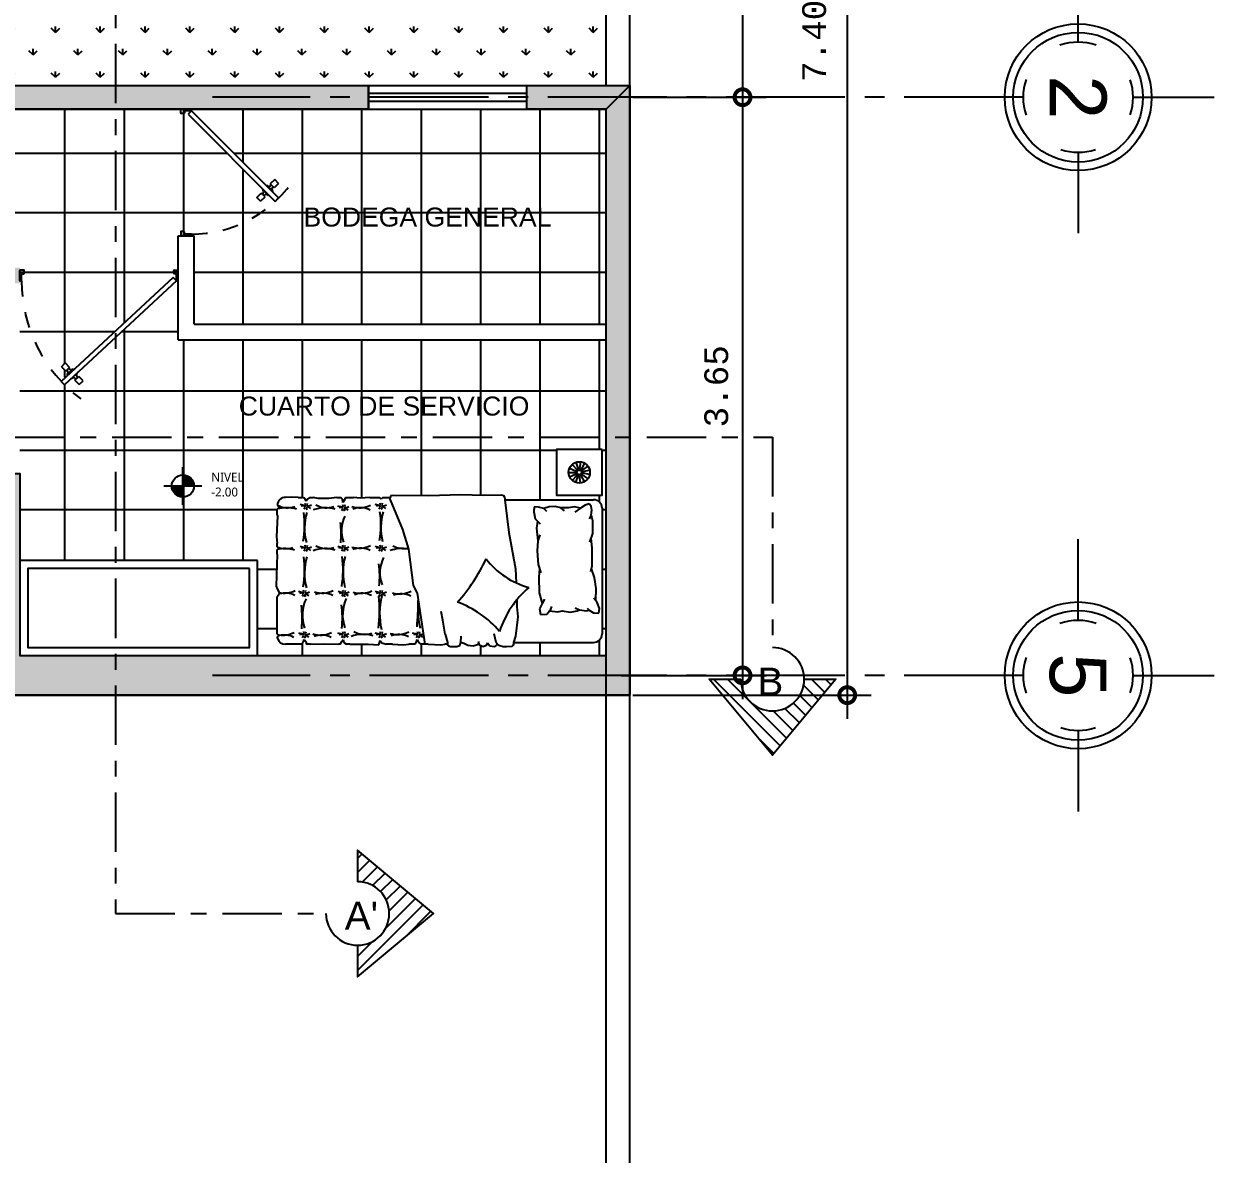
# Model space of a CAD drawing. Header units: inches. Extents: x -9 to 337, y -247 to 209.
# Drawn here: x 5.74 to 13.25, y 49.56 to 56.69 of the extents above; entities that cross this region are included whole.
import ezdxf
from ezdxf.enums import TextEntityAlignment as Align

# ---------------------------------------------------------------- set-up
doc = ezdxf.new("R2010")
doc.units = ezdxf.units.IN
doc.header["$MEASUREMENT"] = 0
doc.header["$PDMODE"] = 34
doc.linetypes.add('CENTER2', pattern=[1.125, 0.75, -0.125, 0.125, -0.125])
doc.linetypes.add('RAYITAS', pattern=[0.375, 0.25, -0.125])
for name, color, linetype in [('artefactos', 9, 'Continuous'), ('aux2', 194, 'Continuous'), ('hatch', 167, 'Continuous')]:
    doc.layers.add(name, color=color, linetype=linetype)
doc.styles.add('MONOTXT4', font='monotxt4.shx')
doc.styles.get("Standard").update_dxf_attribs({"font": 'arial.ttf'})
doc.dimstyles.new('E100', dxfattribs={"dimtxt": 0.15, "dimasz": 0.2, "dimexe": 0.15, "dimexo": 0.02, "dimgap": 0.09, "dimtad": 1, "dimzin": 0, "dimdsep": 46, "dimtxsty": 'MONOTXT4', "dimblk": 'DOTSMALL', "dimcen": 0.01, "dimdle": 0.15, "dimclrd": 1, "dimclre": 1, "dimclrt": 2, "dimadec": 0, "dimazin": 0, "dimtfac": 1, "dimtofl": 0, "dimtmove": 1, "dimatfit": 1, "dimldrblk": 'OPEN90', "dimfxl": 1, "dimtolj": 1, "dimtzin": 0, "dimarcsym": 0})

# ---------------------------------------------------------------- blocks, each defined once
blk = doc.blocks.new('velador')
at = {"layer": 'artefactos', "color": 1}
blk.add_lwpolyline([(-0.4, 0.4), (-0.4, 0), (0, 0), (0, 0.4), (-0.4, 0.4)], dxfattribs=at)
for radius in [0.0937, 0.0304]:
    blk.add_circle((-0.2, 0.2), radius, dxfattribs=at)
at = {"layer": 'aux2', "color": 1}
for p, q in [((-0.293, 0.21), (-0.23, 0.203)), ((-0.281, 0.247), (-0.226, 0.215)), ((-0.255, 0.276), (-0.218, 0.225)), ((-0.219, 0.292), (-0.206, 0.23)), ((-0.181, 0.292), (-0.194, 0.23)), ((-0.145, 0.276), (-0.182, 0.225)), ((-0.119, 0.247), (-0.174, 0.215)), ((-0.107, 0.21), (-0.17, 0.203)), ((-0.289, 0.171), (-0.229, 0.191)), ((-0.27, 0.137), (-0.223, 0.18)), ((-0.238, 0.114), (-0.212, 0.172)), ((-0.2, 0.106), (-0.2, 0.17)), ((-0.162, 0.114), (-0.188, 0.172)), ((-0.13, 0.137), (-0.177, 0.18)), ((-0.111, 0.171), (-0.171, 0.191))]:
    blk.add_line(p, q, dxfattribs=at)
blk.add_circle((-0.2, 0.2), 0.0202, dxfattribs=at)
blk = doc.blocks.new('cama1p')
at = {"layer": 'artefactos', "color": 1}
for p, q in [((708.1637, 610.2295), (709.0437, 610.2295)), ((708.1037, 609.5475), (708.1037, 610.1695)), ((708.1474, 610.1518), (708.1329, 610.1378)), ((708.1329, 610.1378), (708.1412, 610.1099)), ((708.1776, 610.158), (708.1474, 610.1518)), ((708.2107, 610.1535), (708.1776, 610.158)), ((708.2107, 610.1535), (708.2495, 610.1624)), ((708.2107, 610.1535), (708.2379, 610.1376)), ((708.2495, 610.1624), (708.3392, 610.1613)), ((708.3392, 610.1613), (708.4017, 610.141)), ((708.3702, 610.1512), (708.4423, 610.1566)), ((708.4423, 610.1566), (708.5691, 610.1577)), ((708.5691, 610.1577), (708.6091, 610.1471)), ((708.5891, 610.1524), (708.649, 610.1735)), ((708.649, 610.1735), (708.7249, 610.1847)), ((708.7249, 610.1847), (708.8084, 610.1827)), ((708.8248, 610.1951), (708.7935, 610.1714)), ((708.8654, 610.2107), (708.8248, 610.1951)), ((708.864, 610.1254), (708.8785, 610.1394)), ((708.8985, 610.2061), (708.8654, 610.2107)), ((708.8785, 610.1394), (708.8964, 610.1689)), ((708.8819, 610.1199), (708.8785, 610.1394)), ((708.8964, 610.1689), (708.8985, 610.2061)), ((709.1037, 609.6085), (709.1037, 610.1695)), ((708.1412, 610.1099), (708.1628, 610.0785)), ((708.1628, 610.0785), (708.1522, 610.0363)), ((708.1628, 610.0785), (708.1914, 610.0387)), ((708.8605, 610.04), (708.8761, 610.0715)), ((708.8761, 610.0715), (708.8819, 610.1199)), ((708.8837, 610.0545), (708.8761, 610.0715)), ((708.8931, 610.007), (708.8837, 610.0545)), ((708.1522, 610.0363), (708.1614, 609.9932)), ((708.1614, 609.9932), (708.1602, 609.9406)), ((708.1805, 609.9659), (708.1602, 609.9406)), ((708.8828, 609.9491), (708.8931, 610.007)), ((708.1602, 609.9406), (708.1517, 609.9008)), ((708.1517, 609.9008), (708.1543, 609.8573)), ((708.8897, 609.9194), (708.8828, 609.9491)), ((708.8829, 609.8601), (708.8897, 609.9194)), ((708.8834, 609.9466), (708.8834, 609.9523)), ((708.1543, 609.8573), (708.1653, 609.8208)), ((708.1653, 609.8208), (708.1545, 609.783)), ((708.1859, 609.8417), (708.1653, 609.8208)), ((708.5569, 609.7812), (708.617, 609.8001)), ((708.7555, 609.7889), (708.8308, 609.8087)), ((708.8013, 609.8266), (708.8308, 609.8087)), ((708.8308, 609.8087), (708.869, 609.7914)), ((708.8708, 609.8702), (708.8528, 609.8778)), ((708.869, 609.7914), (708.908, 609.7981)), ((708.9053, 609.8417), (708.8708, 609.8702)), ((708.8834, 609.8598), (708.8834, 609.8643)), ((708.908, 609.7981), (708.9053, 609.8417)), ((708.1545, 609.783), (708.1541, 609.7524)), ((708.1541, 609.7524), (708.1893, 609.7501)), ((708.1893, 609.7501), (708.2368, 609.7596)), ((708.2368, 609.7596), (708.2718, 609.7945)), ((708.2542, 609.777), (708.3018, 609.7701)), ((708.3018, 609.7701), (708.3909, 609.7777)), ((708.3507, 609.7927), (708.3909, 609.7777)), ((708.3909, 609.7777), (708.4612, 609.7732)), ((708.4612, 609.7732), (708.5569, 609.7812)), ((708.5882, 609.7911), (708.6463, 609.7866)), ((708.6463, 609.7866), (708.7555, 609.7889)), ((708.8052, 609.631), (708.8555, 609.6323)), ((708.8555, 609.6323), (708.924, 609.6379)), ((708.924, 609.6379), (709.0609, 609.6232)), ((708.0868, 609.5475), (708.075, 609.5397)), ((708.0868, 609.5475), (708.1038, 609.5475)), ((708.1037, 609.5475), (708.3344, 609.5757)), ((708.3344, 609.5757), (708.5885, 609.6228)), ((708.5885, 609.6228), (708.6868, 609.6276)), ((709.0609, 609.6232), (709.1037, 609.6085)), ((709.1037, 609.6085), (709.117, 609.6085)), ((709.117, 609.6085), (709.1239, 609.6062)), ((709.1239, 609.6062), (709.1317, 609.5984)), ((709.1317, 609.5984), (709.1339, 609.5594)), ((709.1339, 609.5594), (709.1354, 609.5348)), ((708.075, 609.5397), (708.0718, 609.525)), ((708.0718, 609.525), (708.0734, 609.3975)), ((709.1051, 609.4873), (709.0438, 609.4713)), ((709.1258, 609.5052), (709.1051, 609.4873)), ((709.1128, 609.494), (709.1256, 609.4873)), ((709.1256, 609.4873), (709.1358, 609.4727)), ((709.1354, 609.5348), (709.1258, 609.5052)), ((709.1358, 609.4727), (709.1314, 609.4421)), ((708.0734, 609.3975), (708.0685, 609.2389)), ((709.1314, 609.4421), (709.1095, 609.4246)), ((709.1095, 609.4246), (709.1271, 609.4144)), ((709.1358, 609.3939), (709.1241, 609.3691)), ((709.1271, 609.4144), (709.1358, 609.3939)), ((709.1241, 609.3691), (709.0978, 609.3633)), ((709.109, 609.3658), (709.1218, 609.3547)), ((709.1218, 609.3547), (709.13, 609.3249)), ((709.13, 609.3249), (709.1267, 609.2869)), ((708.0685, 609.2389), (708.0767, 609.0133)), ((709.1036, 609.239), (709.0606, 609.2407)), ((709.1118, 609.2588), (709.1036, 609.239)), ((709.1251, 609.2308), (709.1036, 609.239)), ((709.1267, 609.2869), (709.1118, 609.2588)), ((709.1331, 609.2108), (709.1251, 609.2308)), ((709.0462, 609.1295), (709.1037, 609.1445)), ((709.1037, 609.1445), (709.117, 609.1445)), ((709.117, 609.1445), (709.1245, 609.1459)), ((709.117, 609.1445), (709.117, 609.1259)), ((709.117, 609.1445), (709.117, 609.1259)), ((709.1245, 609.1459), (709.1292, 609.1522)), ((709.1292, 609.1522), (709.1336, 609.1653)), ((709.1336, 609.1653), (709.1331, 609.2108)), ((708.9487, 609.113), (708.8875, 609.0998)), ((709.0462, 609.1295), (708.9487, 609.113)), ((709.1218, 609.0979), (709.117, 609.1259)), ((709.117, 609.0102), (709.1218, 609.0979)), ((708.0767, 609.0133), (708.0734, 608.7615)), ((708.7596, 608.9323), (709.117, 608.9871)), ((709.117, 609.0102), (709.117, 608.9593)), ((708.4501, 608.8724), (708.7039, 608.9041)), ((708.7039, 608.9041), (708.7596, 608.9323)), ((709.0832, 608.9331), (709.1078, 608.9436)), ((709.099, 608.9278), (709.0832, 608.9331)), ((709.117, 608.919), (709.099, 608.9278)), ((709.1078, 608.9436), (709.117, 608.9593)), ((709.117, 608.919), (709.117, 608.8734)), ((708.1037, 608.7433), (708.3127, 608.8301)), ((708.3127, 608.8301), (708.4501, 608.8724)), ((709.12, 608.8331), (709.117, 608.8734)), ((709.117, 608.7594), (709.12, 608.8331)), ((708.0734, 608.7615), (708.0767, 608.7452)), ((708.0767, 608.7452), (708.0868, 608.7452)), ((708.0868, 608.6926), (708.0868, 608.7452)), ((708.1037, 608.7433), (708.0868, 608.7433)), ((709.1076, 608.6847), (709.117, 608.7153)), ((709.117, 608.7594), (709.117, 608.7153)), ((708.0868, 608.6926), (708.0995, 608.6796)), ((708.0995, 608.6796), (708.0868, 608.668)), ((708.0868, 608.6014), (708.0868, 608.668)), ((709.0918, 608.6724), (709.1076, 608.6847)), ((709.1076, 608.6689), (709.0918, 608.6724)), ((709.1199, 608.6636), (709.1076, 608.6689)), ((709.1164, 608.5882), (709.1199, 608.6636)), ((708.0868, 608.6014), (708.0925, 608.5341)), ((709.117, 608.4593), (709.1164, 608.5882)), ((708.0925, 608.5341), (708.0868, 608.4857)), ((708.0868, 608.4296), (708.0868, 608.4857)), ((708.0868, 608.4296), (708.103, 608.4236)), ((708.0995, 608.4078), (708.0868, 608.3963)), ((708.0868, 608.37), (708.0868, 608.3963)), ((708.1223, 608.4113), (708.0995, 608.4078)), ((708.103, 608.4236), (708.1223, 608.4113)), ((709.083, 608.4129), (709.1041, 608.4181)), ((709.0988, 608.4041), (709.083, 608.4129)), ((709.117, 608.3927), (709.0988, 608.4041)), ((709.1041, 608.4181), (709.117, 608.4357)), ((709.1129, 608.2743), (709.117, 608.3804)), ((709.117, 608.4593), (709.117, 608.4357)), ((709.117, 608.3927), (709.117, 608.3804)), ((708.0868, 608.37), (708.0943, 608.3131)), ((708.0943, 608.3131), (708.0943, 608.2377)), ((708.0943, 608.2377), (708.0868, 608.2034)), ((709.117, 608.184), (709.1129, 608.2743)), ((708.0868, 608.1788), (708.0868, 608.2034)), ((708.0868, 608.1788), (708.096, 608.1658)), ((708.0925, 608.1448), (708.0868, 608.1262)), ((708.1136, 608.1536), (708.0925, 608.1448)), ((708.096, 608.1658), (708.1136, 608.1536)), ((709.0848, 608.1393), (709.1006, 608.1534)), ((709.0971, 608.1341), (709.0848, 608.1393)), ((709.117, 608.1262), (709.0971, 608.1341)), ((709.1006, 608.1534), (709.117, 608.1542)), ((709.117, 608.184), (709.117, 608.1542)), ((708.0868, 608.0982), (708.0855, 608.0501)), ((708.0855, 608.0501), (708.0868, 608.0095)), ((708.0868, 608.0982), (708.0868, 608.1262)), ((709.117, 608.1262), (709.117, 608.0095)), ((708.1408, 607.9514), (708.1531, 607.9613)), ((708.1531, 607.9613), (708.1567, 607.9712)), ((708.1567, 607.9712), (708.1609, 607.9598)), ((708.7291, 607.9495), (708.755, 607.9638)), ((708.755, 607.9638), (708.764, 607.9664)), ((708.764, 607.9664), (708.7852, 607.9495)), ((708.1609, 607.9598), (708.1702, 607.9495)), ((708.2116, 607.9495), (708.1702, 607.9495)), ((708.2116, 607.9495), (708.217, 607.9533)), ((708.217, 607.9533), (708.3645, 607.9463)), ((708.3645, 607.9463), (708.4079, 607.9495)), ((708.4333, 607.9495), (708.4079, 607.9495)), ((708.4844, 607.9495), (708.4518, 607.9495)), ((708.4844, 607.9495), (708.7104, 607.9428)), ((708.7104, 607.9428), (708.7291, 607.9495)), ((708.9567, 607.9495), (708.7852, 607.9495)), ((709.0467, 607.9495), (708.9567, 607.9495))]:
    blk.add_line(p, q, dxfattribs=at)
for centre, radius, start, end in [((708.1637, 610.1695), 0.06, 90, 180), ((709.0437, 610.1695), 0.06, 0, 90), ((708.1714, 609.8656), 0.5677, 307.59373, 344.59337), ((709.2457, 610.1728), 0.6983, 220.99561, 251.76201), ((709.4798, 608.9752), 0.7004, 130.2682, 160.01509), ((708.0385, 608.3614), 1.1581, 47.44943, 65.55794), ((708.1468, 608.0095), 0.06, 180, 263.48359), ((709.0277, 607.9628), 0.0232, 324.88638, 5.01968), ((709.0707, 607.9655), 0.0142, 177.2032, 298.23177), ((709.057, 608.0095), 0.06, 289.89412, 0)]:
    blk.add_arc(centre, radius, start, end, dxfattribs=at)
at = {"layer": 'aux2', "color": 1}
for p, q in [((709.0524, 608.9502), (709.0404, 608.9776)), ((709.0529, 608.9509), (709.0658, 608.9714)), ((709.0275, 608.9313), (709.0373, 608.9354)), ((709.0302, 608.9491), (709.0404, 608.9465)), ((709.0373, 608.9354), (709.0467, 608.9309)), ((709.0467, 608.9309), (709.0382, 608.9002)), ((709.0404, 608.9465), (709.0529, 608.9509)), ((709.0574, 608.9349), (709.0467, 608.9309)), ((709.0467, 608.9309), (709.0507, 608.9064)), ((709.0618, 608.9442), (709.0524, 608.9502)), ((709.0712, 608.9278), (709.0574, 608.9349)), ((709.0743, 608.9478), (709.0618, 608.9442)), ((708.1505, 608.6887), (708.1385, 608.7162)), ((708.4458, 608.6887), (708.4338, 608.7162)), ((708.762, 608.6887), (708.75, 608.7162)), ((709.0524, 608.6887), (709.0404, 608.7162)), ((708.1256, 608.6699), (708.1354, 608.6739)), ((708.1282, 608.6877), (708.1385, 608.685)), ((708.1354, 608.6739), (708.1447, 608.6695)), ((708.1447, 608.6695), (708.1362, 608.6388)), ((708.1385, 608.685), (708.1509, 608.6895)), ((708.1554, 608.6735), (708.1447, 608.6695)), ((708.1447, 608.6695), (708.1487, 608.645)), ((708.1598, 608.6828), (708.1505, 608.6887)), ((708.1509, 608.6895), (708.1638, 608.7099)), ((708.1692, 608.6664), (708.1554, 608.6735)), ((708.1723, 608.6864), (708.1598, 608.6828)), ((708.4209, 608.6699), (708.4307, 608.6739)), ((708.4236, 608.6877), (708.4338, 608.685)), ((708.4307, 608.6739), (708.44, 608.6695)), ((708.44, 608.6695), (708.4316, 608.6388)), ((708.4338, 608.685), (708.4463, 608.6895)), ((708.4507, 608.6735), (708.44, 608.6695)), ((708.44, 608.6695), (708.4441, 608.645)), ((708.4552, 608.6828), (708.4458, 608.6887)), ((708.4463, 608.6895), (708.4592, 608.7099)), ((708.4645, 608.6664), (708.4507, 608.6735)), ((708.4676, 608.6864), (708.4552, 608.6828)), ((708.7371, 608.6699), (708.7469, 608.6739)), ((708.7397, 608.6877), (708.75, 608.685)), ((708.7469, 608.6739), (708.7562, 608.6695)), ((708.7562, 608.6695), (708.7478, 608.6388)), ((708.75, 608.685), (708.7624, 608.6895)), ((708.7669, 608.6735), (708.7562, 608.6695)), ((708.7562, 608.6695), (708.7602, 608.645)), ((708.7713, 608.6828), (708.762, 608.6887)), ((708.7624, 608.6895), (708.7754, 608.7099)), ((708.7807, 608.6664), (708.7669, 608.6735)), ((708.7838, 608.6864), (708.7713, 608.6828)), ((709.0275, 608.6699), (709.0373, 608.6739)), ((709.0302, 608.6877), (709.0404, 608.685)), ((709.0373, 608.6739), (709.0467, 608.6695)), ((709.0467, 608.6695), (709.0382, 608.6388)), ((709.0404, 608.685), (709.0529, 608.6895)), ((709.0574, 608.6735), (709.0467, 608.6695)), ((709.0467, 608.6695), (709.0507, 608.645)), ((709.0618, 608.6828), (709.0524, 608.6887)), ((709.0529, 608.6895), (709.0658, 608.7099)), ((709.0712, 608.6664), (709.0574, 608.6735)), ((708.137, 608.4079), (708.1468, 608.4119)), ((708.1397, 608.4257), (708.1499, 608.423)), ((708.1468, 608.4119), (708.1562, 608.4075)), ((708.1562, 608.4075), (708.1477, 608.3768)), ((708.1619, 608.4267), (708.1499, 608.4542)), ((708.1499, 608.423), (708.1624, 608.4275)), ((708.1669, 608.4115), (708.1562, 608.4075)), ((708.1562, 608.4075), (708.1602, 608.383)), ((708.1713, 608.4208), (708.1619, 608.4267)), ((708.1624, 608.4275), (708.1753, 608.4479)), ((708.1807, 608.4044), (708.1669, 608.4115)), ((708.1838, 608.4244), (708.1713, 608.4208)), ((708.4209, 608.4079), (708.4307, 608.4119)), ((708.4236, 608.4257), (708.4338, 608.423)), ((708.4307, 608.4119), (708.44, 608.4075)), ((708.44, 608.4075), (708.4316, 608.3768)), ((708.4458, 608.4267), (708.4338, 608.4542)), ((708.4338, 608.423), (708.4463, 608.4275)), ((708.4507, 608.4115), (708.44, 608.4075)), ((708.44, 608.4075), (708.4441, 608.383)), ((708.4552, 608.4208), (708.4458, 608.4267)), ((708.4463, 608.4275), (708.4592, 608.4479)), ((708.4645, 608.4044), (708.4507, 608.4115)), ((708.4676, 608.4244), (708.4552, 608.4208)), ((708.7371, 608.4092), (708.7469, 608.4132)), ((708.7397, 608.427), (708.75, 608.4243)), ((708.7469, 608.4132), (708.7562, 608.4088)), ((708.7562, 608.4088), (708.7478, 608.3781)), ((708.762, 608.428), (708.75, 608.4555)), ((708.75, 608.4243), (708.7624, 608.4288)), ((708.7669, 608.4128), (708.7562, 608.4088)), ((708.7562, 608.4088), (708.7602, 608.3843)), ((708.7713, 608.4221), (708.762, 608.428)), ((708.7624, 608.4288), (708.7754, 608.4492)), ((708.7807, 608.4057), (708.7669, 608.4128)), ((708.7838, 608.4257), (708.7713, 608.4221)), ((709.0275, 608.4079), (709.0373, 608.4119)), ((709.0302, 608.4257), (709.0404, 608.423)), ((709.0373, 608.4119), (709.0467, 608.4075)), ((709.0467, 608.4075), (709.0382, 608.3768)), ((709.0524, 608.4267), (709.0404, 608.4542)), ((709.0404, 608.423), (709.0529, 608.4275)), ((709.0574, 608.4115), (709.0467, 608.4075)), ((709.0467, 608.4075), (709.0507, 608.383)), ((709.0618, 608.4208), (709.0524, 608.4267)), ((709.0529, 608.4275), (709.0658, 608.4479)), ((709.0712, 608.4044), (709.0574, 608.4115)), ((709.0743, 608.4244), (709.0618, 608.4208)), ((708.1265, 608.1439), (708.1363, 608.1479)), ((708.1292, 608.1617), (708.1394, 608.159)), ((708.1363, 608.1479), (708.1456, 608.1435)), ((708.1456, 608.1435), (708.1372, 608.1128)), ((708.1514, 608.1627), (708.1394, 608.1902)), ((708.1394, 608.159), (708.1519, 608.1635)), ((708.1563, 608.1475), (708.1456, 608.1435)), ((708.1456, 608.1435), (708.1497, 608.119)), ((708.1608, 608.1568), (708.1514, 608.1627)), ((708.1519, 608.1635), (708.1648, 608.1839)), ((708.1701, 608.1404), (708.1563, 608.1475)), ((708.1732, 608.1604), (708.1608, 608.1568)), ((708.4209, 608.1439), (708.4307, 608.1479)), ((708.4236, 608.1617), (708.4338, 608.159)), ((708.4307, 608.1479), (708.44, 608.1435)), ((708.44, 608.1435), (708.4316, 608.1128)), ((708.4458, 608.1627), (708.4338, 608.1902)), ((708.4338, 608.159), (708.4463, 608.1635)), ((708.4507, 608.1475), (708.44, 608.1435)), ((708.44, 608.1435), (708.4441, 608.119)), ((708.4552, 608.1568), (708.4458, 608.1627)), ((708.4463, 608.1635), (708.4592, 608.1839)), ((708.4645, 608.1404), (708.4507, 608.1475)), ((708.4676, 608.1604), (708.4552, 608.1568)), ((708.7371, 608.1317), (708.7469, 608.1357)), ((708.7397, 608.1495), (708.75, 608.1469)), ((708.7469, 608.1357), (708.7562, 608.1313)), ((708.7562, 608.1313), (708.7478, 608.1006)), ((708.762, 608.1506), (708.75, 608.178)), ((708.75, 608.1469), (708.7624, 608.1513)), ((708.7669, 608.1353), (708.7562, 608.1313)), ((708.7562, 608.1313), (708.7602, 608.1068)), ((708.7713, 608.1446), (708.762, 608.1506)), ((708.7624, 608.1513), (708.7754, 608.1718)), ((708.7807, 608.1282), (708.7669, 608.1353)), ((708.7838, 608.1482), (708.7713, 608.1446)), ((709.0275, 608.1328), (709.0373, 608.1368)), ((709.0302, 608.1506), (709.0404, 608.1479)), ((709.0373, 608.1368), (709.0467, 608.1323)), ((709.0467, 608.1323), (709.0382, 608.1016)), ((709.0524, 608.1516), (709.0404, 608.179)), ((709.0404, 608.1479), (709.0529, 608.1523)), ((709.0574, 608.1363), (709.0467, 608.1323)), ((709.0467, 608.1323), (709.0507, 608.1079)), ((709.0618, 608.1457), (709.0524, 608.1516)), ((709.0529, 608.1523), (709.0658, 608.1728)), ((709.0712, 608.1292), (709.0574, 608.1363)), ((709.0743, 608.1492), (709.0618, 608.1457))]:
    blk.add_line(p, q, dxfattribs=at)
for centre, radius, start, end in [((708.5869, 608.8114), 0.1768, 342.64426, 26.16029), ((708.9098, 608.8204), 0.1463, 152.75109, 201.51943), ((708.7939, 606.6398), 2.3003, 84.97707, 89.59192), ((708.8959, 609.4025), 0.4627, 262.44271, 283.42168), ((708.2944, 608.8377), 0.1516, 330.00614, 12.31936), ((708.6979, 608.8281), 0.2522, 169.91882, 199.72929), ((708.8719, 608.7953), 0.1768, 342.64426, 26.16029), ((709.1948, 608.8043), 0.1463, 152.75109, 201.51943), ((708.2971, 609.0758), 0.3982, 254.07249, 284.474), ((708.2794, 607.9974), 0.6805, 80.7582, 97.73075), ((708.6169, 608.9136), 0.2425, 243.66426, 290.33734), ((708.6393, 607.9865), 0.683, 84.29162, 97.20788), ((708.9017, 609.1623), 0.4931, 255.6969, 282.99926), ((708.8824, 607.8177), 0.8517, 81.74066, 96.90939), ((707.9829, 608.5271), 0.1768, 342.64426, 26.16029), ((708.3058, 608.536), 0.1463, 152.75109, 201.51943), ((708.2662, 608.5271), 0.1768, 342.64426, 26.16029), ((708.5891, 608.536), 0.1463, 152.75109, 201.51943), ((708.5829, 608.5371), 0.1768, 342.64426, 26.16029), ((708.9058, 608.5461), 0.1463, 152.75109, 201.51943), ((708.8961, 608.5643), 0.1516, 330.00614, 18.99185), ((709.2996, 608.5547), 0.2522, 163.98533, 199.72929), ((708.3207, 608.6204), 0.2194, 242.29049, 291.3895), ((708.3431, 607.8002), 0.5991, 83.90456, 97.69688), ((708.6148, 608.8482), 0.4357, 254.77771, 283.83382), ((708.5964, 607.6648), 0.748, 81.18598, 97.37313), ((708.9108, 608.6877), 0.2781, 245.43386, 288.98012), ((708.9331, 607.5936), 0.8145, 84.77317, 96.59955), ((708.0084, 608.2984), 0.1516, 330.00614, 18.99185), ((708.4119, 608.2888), 0.2522, 163.98533, 199.72929), ((708.295, 608.2984), 0.1516, 330.00614, 18.99185), ((708.6985, 608.2888), 0.2522, 163.98533, 199.72929), ((708.5816, 608.2646), 0.1768, 342.64426, 26.16029), ((708.9045, 608.2736), 0.1463, 152.75109, 201.51943), ((708.876, 608.2537), 0.1768, 342.64426, 26.16029), ((709.1989, 608.2627), 0.1463, 152.75109, 201.51943), ((708.303, 608.5408), 0.3982, 254.07249, 284.474), ((708.2852, 607.4623), 0.6805, 80.7582, 97.73075), ((708.6176, 608.5783), 0.4357, 254.77771, 283.83382), ((708.5992, 607.3948), 0.748, 81.18598, 97.37313), ((708.9134, 608.4058), 0.2781, 245.43386, 288.98012), ((708.0084, 608.0252), 0.1516, 330.00614, 18.99185), ((708.4119, 608.0155), 0.2522, 163.98533, 194.58059), ((708.295, 608.0115), 0.1516, 335.84042, 18.99185), ((708.6985, 608.0019), 0.2522, 163.98533, 191.99553), ((708.5816, 607.9981), 0.1768, 348.82047, 26.16029), ((708.9045, 608.0071), 0.1463, 152.75109, 196.13134), ((708.9356, 607.3116), 0.8145, 84.77317, 96.59955), ((708.876, 607.991), 0.1768, 351.4985, 26.16029), ((709.1989, 608), 0.1463, 152.75109, 193.33361)]:
    blk.add_arc(centre, radius, start, end, dxfattribs=at)
at = {"layer": 'hatch', "color": 1}
blk.add_line((709.0743, 608.6864), (709.0618, 608.6828), dxfattribs=at)
at = {"layer": 'artefactos', "color": 1, "xscale": 0.7999999999999545, "yscale": 0.7999999999999545, "zscale": 0.7999999999999545}
blk.add_blockref('velador', (708.0716, 609.9095), dxfattribs=at)
blk = doc.blocks.new('*U31')
at = {"layer": 'artefactos'}
for p, q in [((0.0113, 0.0338), (0.561, 0.5835)), ((0.0325, 0.0125), (0.5822, 0.5623)), ((0.4687, 0.5831), (0.4446, 0.559)), ((0.4446, 0.559), (0.4726, 0.531)), ((0.4687, 0.5831), (0.4967, 0.5551)), ((0.4967, 0.5551), (0.4726, 0.531)), ((0.5189, 0.5471), (0.4807, 0.5089)), ((0.5189, 0.5471), (0.5218, 0.5442)), ((0.5822, 0.5623), (0.561, 0.5835)), ((0.4807, 0.5089), (0.4835, 0.506)), ((0.5076, 0.4819), (0.5047, 0.4848)), ((0.5458, 0.5202), (0.5076, 0.4819)), ((0.5539, 0.498), (0.5298, 0.4739)), ((0.5578, 0.4459), (0.5298, 0.4739)), ((0.5458, 0.5202), (0.543, 0.523)), ((0.5819, 0.47), (0.5539, 0.498)), ((0.5819, 0.47), (0.5578, 0.4459)), ((0, 0.0308), (0, -0.0308)), ((0.0083, 0.0338), (0.003, 0.0338)), ((0.0113, 0.0338), (0.0325, 0.0125)), ((0.0113, 0.0308), (0.0113, -0.0112)), ((0.7887, 0.0308), (0.7887, -0.0112)), ((0.7917, 0.0338), (0.797, 0.0338)), ((0.8, 0.0308), (0.8, -0.0308)), ((0.0252, -0.0338), (0.003, -0.0338)), ((0.0113, -0.0112), (0.0252, -0.0112)), ((0.0282, -0.0142), (0.0282, -0.0308)), ((0.7718, -0.0142), (0.7718, -0.0308)), ((0.7887, -0.0112), (0.7748, -0.0112)), ((0.7748, -0.0338), (0.797, -0.0338))]:
    blk.add_line(p, q, dxfattribs=at)
at = {"layer": 'artefactos', "linetype": 'RAYITAS', "ltscale": 0.15}
blk.add_arc((0.0113, 0.0338), 0.778, 0, 53.96048, dxfattribs=at)
at = {"layer": 'artefactos'}
for centre, radius, start, end in [((0.4684, 0.523), 0.0188, 310.96801, 53.15744), ((0.5047, 0.5594), 0.0188, 216.84256, 319.03199), ((0.5218, 0.4696), 0.0188, 36.84256, 139.03199), ((0.5581, 0.506), 0.0188, 130.96801, 233.15744), ((0.003, 0.0308), 0.003, 90, 180), ((0.0083, 0.0308), 0.003, 0, 90), ((0.7917, 0.0308), 0.003, 90, 180), ((0.797, 0.0308), 0.003, 0, 90), ((0.003, -0.0308), 0.003, 180, 270), ((0.0252, -0.0142), 0.003, 0, 90), ((0.0252, -0.0308), 0.003, 270, 0), ((0.7748, -0.0142), 0.003, 90, 180), ((0.7748, -0.0308), 0.003, 180, 270), ((0.797, -0.0308), 0.003, 270, 0)]:
    blk.add_arc(centre, radius, start, end, dxfattribs=at)
blk = doc.blocks.new('EJE NORTE NUEVO')
at = {"color": 8}
for p, q in [((0, 3.2523), (0, 3.7639)), ((-0.3472, 2.9051), (-0.8588, 2.9051)), ((0.3472, 2.9051), (0.8588, 2.9051))]:
    blk.add_line(p, q, dxfattribs=at)
at = {"color": 2, "linetype": 'CENTER2'}
blk.add_line((0, 2.5579), (0, -2.5579), dxfattribs=at)
at = {"color": 8}
blk.add_circle((0, 2.9051), 0.4631, dxfattribs=at)
at = {"color": 4}
blk.add_circle((0, 2.9051), 0.4093, dxfattribs=at)
at = {"color": 8}
for start, end in [(71.41612, 108.58388), (160.69933, 199.27842), (341.76936, 18.25289), (251.05257, 288.94743)]:
    blk.add_arc((0, 2.9051), 0.3472, start, end, dxfattribs=at)
at = {"color": 4}
blk.add_attdef('A', text='', height=0.3581, dxfattribs=at).set_placement((0, 2.9051), align=Align.MIDDLE_CENTER)
blk = doc.blocks.new('_DotSmall')
at = {"color": 0, "linetype": 'ByBlock', "const_width": 0.5}
blk.add_lwpolyline([(-0.0625, 0, 1), (0.0625, 0, 1)], format="xyb", close=True, dxfattribs=at)
blk = doc.blocks.new('*D45')
at = {"color": 1, "lineweight": -2, "transparency": 16777216}
for p, q in [((10.2774, 59.9338), (10.2774, 56.0784)), ((9.5856, 59.7838), (10.4274, 59.7838)), ((9.5856, 56.2284), (10.4274, 56.2284))]:
    blk.add_line(p, q, dxfattribs=at)
at = {"layer": 'DEFPOINTS', "color": 0, "transparency": 16777216}
for p in [(9.5656, 59.7838), (9.5656, 56.2284), (10.2774, 56.2284)]:
    blk.add_point(p, dxfattribs=at)
at = {"color": 1, "lineweight": -2, "transparency": 16777216, "xscale": 0.2, "yscale": 0.2, "zscale": 0.2}
for p, rotation in [((10.2774, 59.7838), 90), ((10.2774, 56.2284), 270)]:
    blk.add_blockref('_DotSmall', p, dxfattribs=dict(at, rotation=rotation))
at = {"color": 2, "transparency": 16777216, "insert": (10.1124, 58.0061), "char_height": 0.15, "attachment_point": 5, "rotation": 90, "style": 'MONOTXT4'}
blk.add_mtext('\\A1;3.56', dxfattribs=at)
blk = doc.blocks.new('_Open90')
at = {"color": 0, "linetype": 'ByBlock', "lineweight": -2}
for p, q in [((-0.5, 0.5), (0, 0)), ((0, 0), (-1, 0)), ((0, 0), (-0.5, -0.5))]:
    blk.add_line(p, q, dxfattribs=at)
blk = doc.blocks.new('*D46')
at = {"color": 1, "lineweight": -2, "transparency": 16777216}
for p, q in [((10.2774, 56.3784), (10.2774, 52.4294)), ((9.5856, 56.2284), (10.4274, 56.2284)), ((9.5106, 52.5794), (10.4274, 52.5794))]:
    blk.add_line(p, q, dxfattribs=at)
at = {"layer": 'DEFPOINTS', "color": 0, "transparency": 16777216}
for p in [(9.5656, 56.2284), (9.4906, 52.5794), (10.2774, 52.5794)]:
    blk.add_point(p, dxfattribs=at)
at = {"color": 1, "lineweight": -2, "transparency": 16777216, "xscale": 0.2, "yscale": 0.2, "zscale": 0.2}
for p, rotation in [((10.2774, 56.2284), 90), ((10.2774, 52.5794), 270)]:
    blk.add_blockref('_DotSmall', p, dxfattribs=dict(at, rotation=rotation))
at = {"color": 2, "transparency": 16777216, "insert": (10.1124, 54.4039), "char_height": 0.15, "attachment_point": 5, "rotation": 90, "style": 'MONOTXT4'}
blk.add_mtext('\\A1;3.65', dxfattribs=at)
blk = doc.blocks.new('*D47')
at = {"color": 1, "lineweight": -2, "transparency": 16777216}
for p, q in [((10.9383, 60.0088), (10.9383, 52.3044)), ((9.5856, 59.8588), (11.0883, 59.8588)), ((9.5856, 52.4544), (11.0883, 52.4544))]:
    blk.add_line(p, q, dxfattribs=at)
at = {"layer": 'DEFPOINTS', "color": 0, "transparency": 16777216}
for p in [(9.5656, 59.8588), (9.5656, 52.4544), (10.9383, 52.4544)]:
    blk.add_point(p, dxfattribs=at)
at = {"color": 1, "lineweight": -2, "transparency": 16777216, "xscale": 0.2, "yscale": 0.2, "zscale": 0.2}
for p, rotation in [((10.9383, 59.8588), 90), ((10.9383, 52.4544), 270)]:
    blk.add_blockref('_DotSmall', p, dxfattribs=dict(at, rotation=rotation))
at = {"color": 2, "transparency": 16777216, "insert": (10.7302, 56.584), "char_height": 0.15, "attachment_point": 5, "rotation": 90, "style": 'MONOTXT4'}
blk.add_mtext('\\A1;7.40', dxfattribs=at)
blk = doc.blocks.new('*U32')
at = {"layer": 'artefactos', "color": 8}
for p, q in [((0.0113, 0.0338), (0.7171, 0.6895)), ((0.6248, 0.6892), (0.6007, 0.6651)), ((0.6248, 0.6892), (0.6528, 0.6612)), ((0.7383, 0.6683), (0.7171, 0.6895)), ((0.0325, 0.0125), (0.7383, 0.6683)), ((0.6007, 0.6651), (0.6287, 0.6371)), ((0.6528, 0.6612), (0.6287, 0.6371)), ((0.675, 0.6532), (0.6367, 0.6149)), ((0.6367, 0.6149), (0.6396, 0.6121)), ((0.7019, 0.6262), (0.6637, 0.588)), ((0.675, 0.6532), (0.6778, 0.6503)), ((0.7099, 0.604), (0.6858, 0.5799)), ((0.7019, 0.6262), (0.699, 0.6291)), ((0.7379, 0.5761), (0.7099, 0.604)), ((0.6637, 0.588), (0.6608, 0.5908)), ((0.7138, 0.552), (0.6858, 0.5799)), ((0.7379, 0.5761), (0.7138, 0.552)), ((0, 0.0308), (0, -0.0308)), ((0.0083, 0.0338), (0.003, 0.0338)), ((0.0113, 0.0338), (0.0325, 0.0125)), ((0.0113, 0.0308), (0.0113, -0.0112)), ((0.9887, 0.0308), (0.9887, -0.0112)), ((0.9917, 0.0338), (0.997, 0.0338)), ((1, 0.0308), (1, -0.0308)), ((0.0252, -0.0338), (0.003, -0.0338)), ((0.0113, -0.0112), (0.0252, -0.0112)), ((0.0282, -0.0142), (0.0282, -0.0308)), ((0.9718, -0.0142), (0.9718, -0.0308)), ((0.9887, -0.0112), (0.9748, -0.0112)), ((0.9748, -0.0338), (0.997, -0.0338))]:
    blk.add_line(p, q, dxfattribs=at)
at = {"layer": 'artefactos', "color": 8, "linetype": 'RAYITAS', "ltscale": 0.15}
blk.add_arc((0.0613, 0.0338), 0.9279, 0, 53.32906, dxfattribs=at)
at = {"layer": 'artefactos', "color": 8}
for centre, radius, start, end in [((0.6244, 0.6291), 0.0188, 310.96801, 53.15744), ((0.6608, 0.6655), 0.0188, 216.84256, 319.03199), ((0.7142, 0.6121), 0.0188, 130.96801, 233.15744), ((0.6778, 0.5757), 0.0188, 36.84256, 139.03199), ((0.003, 0.0308), 0.003, 90, 180), ((0.0083, 0.0308), 0.003, 0, 90), ((0.9917, 0.0308), 0.003, 90, 180), ((0.997, 0.0308), 0.003, 0, 90), ((0.003, -0.0308), 0.003, 180, 270), ((0.0252, -0.0142), 0.003, 0, 90), ((0.0252, -0.0308), 0.003, 270, 0), ((0.9748, -0.0142), 0.003, 90, 180), ((0.9748, -0.0308), 0.003, 180, 270), ((0.997, -0.0308), 0.003, 270, 0)]:
    blk.add_arc(centre, radius, start, end, dxfattribs=at)
blk = doc.blocks.new('Sbpln060')
for p, q in [((0, -0.362), (0, 0.362)), ((-0.362, 0), (0.362, 0))]:
    blk.add_line(p, q)
at = {"const_width": 0.212}
for points in [[(0, -0.106, -0.414214), (-0.106, 0, -1)], [(0.106, 0, 0.414214), (0, 0.106, 1)]]:
    blk.add_lwpolyline(points, format="xyb", dxfattribs=at)
blk.add_circle((0, 0), 0.212)

msp = doc.modelspace()

# ---------------------------------------------------------------- hatches: boundary and pattern name
at = {"true_color": 0x136734, "transparency": 33554610}
h = msp.add_hatch(dxfattribs=at)
h.set_pattern_fill('GRASS', color=116, scale=0.2)
h.set_pattern_definition([(90, (35.07339, -33.30725), (-0.14142136, 0.14142136), [0.0375, -0.2453427]), (45, (35.07339, -33.30725), (-0.14142136, 0.14142136), [0.0375, -0.1625]), (135, (35.07339, -33.30725), (-0.14142136, -0.14142136), [0.0375, -0.1625])])
h.paths.add_polyline_path([(9.4156, 59.7088), (1.7156, 59.7088), (1.7156, 53.8088), (4.6656, 53.8088), (4.6656, 54.7088), (5.5656, 54.7088), (5.5656, 56.3034), (9.4156, 56.3034)])
h.paths.add_polyline_path([(4.9347, 57.2418), (5.4347, 57.2418), (5.4347, 56.7418), (4.9347, 56.7418)], flags=16)
h.paths.add_polyline_path([(4.9347, 56.6418), (5.4347, 56.6418), (5.4347, 56.1418), (4.9347, 56.1418)], flags=16)
h.paths.add_polyline_path([(4.9347, 56.0418), (5.4347, 56.0418), (5.4347, 55.5418), (4.9347, 55.5418)], flags=16)
h.paths.add_polyline_path([(4.9347, 55.4418), (5.4347, 55.4418), (5.4347, 54.9418), (4.9347, 54.9418)], flags=16)
h = msp.add_hatch(color=4)
h.dxf.hatch_style = 1
h.paths.add_polyline_path([(5.5656, 55.1534), (5.7156, 55.1534), (5.7156, 55.0534), (5.5656, 55.0534)], flags=17)
h.paths.add_polyline_path([(5.5656, 56.3034), (7.9156, 56.3034), (7.9156, 56.1534), (5.5656, 56.1534)], flags=17)
h.paths.add_polyline_path([(8.9156, 56.3034), (9.5656, 56.3034), (9.5656, 52.4544), (5.5656, 52.4544), (5.5656, 53.8534), (5.7156, 53.8534), (5.7156, 52.7044), (9.4156, 52.7044), (9.4156, 56.1534), (8.9156, 56.1534)])
at = {"transparency": 33554585}
h = msp.add_hatch(dxfattribs=at)
h.set_pattern_fill('ANSI37', color=8, scale=3, angle=45)
h.paths.add_polyline_path([(9.4156, 54.6966), (6.7156, 54.6966), (6.7156, 55.3534), (6.8156, 55.3534), (6.8156, 54.7966), (9.4156, 54.7966), (9.4156, 56.1534), (8.9156, 56.1534), (7.9156, 56.1534), (5.5656, 56.1534), (5.5656, 55.1534), (5.7156, 55.1534), (5.7156, 55.0534), (5.7156, 53.8534), (5.7156, 53.3044), (7.2156, 53.3044), (7.2156, 52.7044), (9.4156, 52.7044)])
h.paths.add_polyline_path([(5.7264, 55.0742, -0.294489), (5.7264, 55.071, 0.190903), (5.9773, 54.435), (6.0142, 54.4776, 0.467692), (6.0127, 54.5063), (6.0057, 54.4993), (5.9777, 54.5273), (6.0018, 54.5514), (6.0298, 54.5234), (6.0228, 54.5164, 0.47799), (6.052, 54.5154), (6.0577, 54.5097), (6.6831, 55.0908), (6.7043, 55.0696), (6.7043, 55.1146), (6.6875, 55.1146), (6.6875, 55.1371), (6.6905, 55.1371, 0.414214), (6.6875, 55.1341), (6.6875, 55.1176, 0.414214), (6.6905, 55.1146), (6.7043, 55.1146), (6.7043, 55.0726, 1.427116), (6.7096, 55.0746), (6.0791, 54.4887), (6.077, 54.4866, 0.435463), (6.0799, 54.4593), (6.0869, 54.4663), (6.1149, 54.4383), (6.0908, 54.4142), (6.0628, 54.4422), (6.0698, 54.4492, 0.47799), (6.0406, 54.4502), (6.0392, 54.4516), (5.9982, 54.4135, -0.200201)], flags=16)
h.paths.add_polyline_path([(7.3536, 53.6382), (7.3523, 53.6399), (7.3482, 53.6362)], flags=16)
h.paths.add_polyline_path([(7.3895, 53.7028), (7.4295, 53.7041), (7.4727, 53.703), (7.498, 53.703), (7.5147, 53.6978), (7.5226, 53.6788), (7.5336, 53.6946), (7.5453, 53.703), (7.5674, 53.703), (7.5983, 53.6962), (7.6662, 53.6962), (7.7173, 53.703), (7.741, 53.703), (7.7514, 53.6915), (7.7546, 53.6709), (7.7656, 53.6883), (7.771, 53.703), (7.8215, 53.703), (7.865, 53.6978), (7.9257, 53.703), (7.9856, 53.703), (7.996, 53.6915), (8.0077, 53.703), (8.055, 53.703), (8.055, 53.712), (8.0697, 53.715), (8.2963, 53.712), (8.4994, 53.7194), (8.6421, 53.715), (8.7569, 53.7165), (8.7772, 53.7119), (8.7772, 53.6877), (9.3369, 53.6877, -0.414214), (9.3909, 53.6337), (9.3909, 52.8417, -0.414214), (9.3369, 52.7877), (8.8321, 52.7877), (8.8321, 52.7716), (8.823, 52.7625), (8.7878, 52.7605), (8.7657, 52.7592), (8.739, 52.7678), (8.729, 52.7795), (8.723, 52.768), (8.7099, 52.7588), (8.6823, 52.7628), (8.6665, 52.7825), (8.6573, 52.7667), (8.6389, 52.7588), (8.6089, 52.7729), (8.5768, 52.764), (8.5426, 52.767), (8.5173, 52.7804), (8.4995, 52.7878), (8.4921, 52.7685), (8.4741, 52.7612), (8.4269, 52.7607), (8.4144, 52.7699), (8.4144, 52.7757), (8.3977, 52.7757), (8.3725, 52.7714), (8.2935, 52.7757), (8.2478, 52.7757), (8.2336, 52.7841), (8.2241, 52.8062), (8.2194, 52.792), (8.2115, 52.7757), (8.1704, 52.7757), (8.1342, 52.773), (8.0679, 52.7757), (8.0282, 52.7757), (8.0006, 52.7842), (7.9895, 52.7984), (7.9864, 52.7842), (7.9816, 52.7731), (7.9138, 52.7763), (7.7978, 52.7757), (7.7765, 52.7757), (7.7607, 52.7874), (7.756, 52.8063), (7.7481, 52.7921), (7.7378, 52.7757), (7.7267, 52.7757), (7.6313, 52.7795), (7.55, 52.7757), (7.5232, 52.7757), (7.5224, 52.7905), (7.5098, 52.8047), (7.505, 52.7937), (7.4979, 52.7757), (7.3929, 52.7757, -0.315807), (7.3421, 52.8113, -1.017497), (7.3522, 52.8353, -0.170513), (7.3389, 52.839), (7.3389, 52.92), (7.3389, 53.0744), (7.3542, 53.0935), (7.3518, 53.1016), (7.3389, 53.1249), (7.3329, 53.1417), (7.3389, 53.3451), (7.3389, 53.3744, -0.053044), (7.3867, 53.3793, -0.090879), (7.3389, 53.3911), (7.3389, 53.4139), (7.3361, 53.453), (7.3424, 53.5857), (7.3389, 53.5906), (7.3389, 53.6294, -0.067036), (7.399, 53.6373, -0.072169), (7.3606, 53.6452), (7.3495, 53.6433), (7.3606, 53.6452, -0.043203), (7.3392, 53.6551, -0.363339)], flags=16)
h.paths.add_polyline_path([(5.7408, 55.1146, 0.414214), (5.7438, 55.1176), (5.7438, 55.1371), (5.7408, 55.1371, -0.414214), (5.7438, 55.1341), (5.7438, 55.1146)], flags=16)
h.paths.add_polyline_path([(6.7544, 55.3815), (6.7544, 55.3785, 0.414214), (6.7514, 55.3815), (6.7319, 55.3815), (6.7319, 55.3785, -0.414214), (6.7349, 55.3815)], flags=16)
h.paths.add_polyline_path([(7.3279, 55.5712), (7.2886, 55.6104), (7.2858, 55.6075), (7.2839, 55.6094, 0.435463), (7.2566, 55.6065), (7.2636, 55.5995), (7.2356, 55.5715), (7.2115, 55.5956), (7.2395, 55.6236), (7.2465, 55.6166, 0.47799), (7.2475, 55.6458), (7.2504, 55.6486), (6.7782, 56.1209), (6.7994, 56.1421), (6.7544, 56.1421), (6.7544, 56.1252), (6.7319, 56.1252), (6.7319, 56.1282, 0.414214), (6.7349, 56.1252), (6.7514, 56.1252, 0.414214), (6.7544, 56.1282), (6.7544, 56.1421), (6.7994, 56.1421), (7.2716, 55.6699), (7.2745, 55.6727), (7.2763, 55.6708, 0.435463), (7.3037, 55.6738), (7.2967, 55.6808), (7.3246, 55.7087), (7.3487, 55.6846), (7.3208, 55.6567), (7.3138, 55.6637, 0.47799), (7.3127, 55.6345), (7.3098, 55.6316), (7.3495, 55.592, -0.009643)], flags=16)
h.paths.add_polyline_path([(7.5313, 53.645), (7.5308, 53.6448), (7.5315, 53.6444)], flags=0)
h.paths.add_polyline_path([(7.5127, 53.5068, -0.010454), (7.513, 53.5218, -0.006116)], flags=0)
h.paths.add_polyline_path([(7.5313, 53.38), (7.5308, 53.3798), (7.5315, 53.3794)], flags=0)
h.paths.add_polyline_path([(7.5127, 53.2233, -0.010101), (7.513, 53.2392, -0.005883)], flags=0)
h.paths.add_polyline_path([(7.7689, 53.6355), (7.7684, 53.6353), (7.7691, 53.6349)], flags=0)
h.paths.add_polyline_path([(7.5203, 53.0955), (7.5199, 53.0953), (7.5206, 53.0948)], flags=0)
h.paths.add_polyline_path([(7.7689, 53.38), (7.7684, 53.3798), (7.7691, 53.3794)], flags=0)
h.paths.add_polyline_path([(7.7556, 53.2259, -0.010101), (7.7559, 53.2418, -0.005883)], flags=0)
h.paths.add_polyline_path([(8.0047, 53.6458), (8.0042, 53.6456), (8.0049, 53.6452)], flags=0)
h.paths.add_polyline_path([(7.9942, 53.512, -0.010454), (7.9945, 53.527, -0.006116)], flags=0)
h.paths.add_polyline_path([(8.1981, 53.1476), (8.2234, 53.0974), (8.2665, 52.8169), (8.2343, 52.8372), (8.2362, 52.8447), (8.24, 52.8341), (8.2624, 52.8438), (8.2338, 53.0295, 0.023815), (8.2291, 52.9902, 0.007441), (8.2304, 53.0518), (8.2234, 53.0974), (8.1981, 53.1476), (8.1695, 53.3759), (8.1694, 53.3764, 0.043361), (8.1303, 53.3799, 0.070946), (8.1686, 53.3831)], flags=0)
h.paths.add_polyline_path([(7.7701, 53.0955), (7.7696, 53.0953), (7.7703, 53.0948)], flags=0)
h.paths.add_polyline_path([(8.0047, 53.38), (8.0042, 53.3798), (8.0049, 53.3794)], flags=0)
h.paths.add_polyline_path([(7.5213, 52.8341), (7.5208, 52.8339), (7.5215, 52.8334)], flags=0)
h.paths.add_polyline_path([(8.0047, 53.0955), (8.0046, 53.0958), (8.0042, 53.0953)], flags=0)
h.paths.add_polyline_path([(7.9819, 53.0741, -0.034906), (7.9866, 52.9673, -0.009623), (7.9869, 52.9844, 0.029329), (7.9819, 53.0741), (7.9944, 53.0984), (7.9869, 53.1005), (7.9905, 53.0908)], flags=0)
h.paths.add_polyline_path([(7.7689, 52.8341), (7.7684, 52.8339), (7.7691, 52.8334)], flags=0)
h.paths.add_polyline_path([(8.0047, 52.8341), (8.0042, 52.8339), (8.0049, 52.8334)], flags=0)
h.paths.add_polyline_path([(8.4775, 53.0416, 0.079178), (8.6585, 53.3151, 0.162859), (8.9276, 53.1343, 0.135056), (8.743, 52.8566, 0.130529)], flags=0)
h.paths.add_polyline_path([(8.9615, 53.6423), (8.9891, 53.642), (9.0231, 53.6323), (9.0559, 53.6422), (9.0951, 53.6445), (9.131, 53.6369), (9.1782, 53.6358), (9.217, 53.6441), (9.255, 53.6346), (9.2833, 53.654), (9.3084, 53.6614), (9.321, 53.6484), (9.3266, 53.6212), (9.3225, 53.5914), (9.3305, 53.5565), (9.3295, 53.4757), (9.3205, 53.4478), (9.3253, 53.383), (9.3263, 53.2689), (9.3215, 53.2509), (9.3405, 53.1969), (9.3506, 53.1287), (9.3488, 53.0535), (9.36, 53.0387), (9.374, 53.0022), (9.3699, 52.9724), (9.3364, 52.9743), (9.3098, 52.9904), (9.2923, 52.9874), (9.2487, 52.9926), (9.2334, 52.9858), (9.1907, 52.9773), (9.1414, 52.986), (9.1363, 52.986), (9.1118, 52.9803), (9.0622, 52.986), (9.0582, 52.986), (9.0419, 52.9663), (9.0027, 52.9639), (8.9966, 52.9989), (9.0122, 53.0333), (8.9944, 53.1011), (8.9923, 53.1994), (8.9963, 53.2516), (8.9875, 53.2798), (8.9803, 53.366), (8.9843, 53.4292), (8.9774, 53.5095), (8.9836, 53.5522), (8.968, 53.5679), (8.9595, 53.6107)], flags=0)
h.paths.add_polyline_path([(9.1029, 54.0046), (9.3909, 54.0046), (9.3909, 53.7166), (9.1029, 53.7166)], flags=16)
h.paths.add_polyline_path([(9.3144, 53.8606, -1), (9.1794, 53.8606, -1)], flags=0)
h.paths.add_polyline_path([(9.2324, 53.8606, 1), (9.2614, 53.8606, 1)], flags=0)
h.paths.add_polyline_path([(9.225, 53.8606, -1), (9.2688, 53.8606, -1)], flags=0)
h.paths.add_polyline_path([(7.4639, 55.3444), (9.089, 55.3444), (9.089, 55.5917), (7.4639, 55.5917)], flags=24)
h.paths.add_polyline_path([(7.0589, 54.1515), (8.9539, 54.1515), (8.9539, 54.3987), (7.0589, 54.3987)], flags=24)
at = {"transparency": 33554610}
h = msp.add_hatch(dxfattribs=at)
h.set_pattern_fill('ANSI31', color=8, scale=0.5, angle=90)
h.set_pattern_definition([(135, (61.54283, 49.897034), (-0.044194174, -0.044194174), [])])
h.paths.add_polyline_path([(10.8665, 52.5548), (10.6665, 52.5548, -1), (10.2665, 52.5548), (10.0665, 52.5548), (10.4665, 52.0758)])
h = msp.add_hatch(dxfattribs=at)
h.set_pattern_fill('ANSI31', color=8, scale=0.5)
h.paths.add_polyline_path([(7.8477, 50.6764), (7.8477, 50.8764, 1), (7.8477, 51.2764), (7.8477, 51.4764), (8.3267, 51.0764)])

# ---------------------------------------------------------------- linework, layer by layer
at = {"color": 2}
for p, q in [((9.5656, 56.3034), (9.5656, 59.8588)), ((9.4156, 56.3034), (9.4156, 59.7088)), ((7.9156, 56.2534), (8.9156, 56.2534)), ((7.9156, 56.2034), (8.9156, 56.2034))]:
    msp.add_line(p, q, dxfattribs=at)
at = {"color": 4}
for p, q in [((5.5656, 56.3034), (7.9156, 56.3034)), ((7.9156, 56.1534), (7.9156, 56.3034)), ((8.9156, 56.1534), (8.9156, 56.3034)), ((8.9156, 56.3034), (9.5656, 56.3034)), ((9.5656, 52.4544), (9.5656, 56.3034)), ((5.5656, 56.1534), (7.9156, 56.1534)), ((8.9156, 56.1534), (9.4156, 56.1534)), ((9.4156, 52.7044), (9.4156, 56.1534)), ((5.7156, 52.7044), (9.4156, 52.7044)), ((5.5656, 52.4544), (9.5656, 52.4544))]:
    msp.add_line(p, q, dxfattribs=at)
at = {"color": 1}
for p, q in [((7.9156, 56.3034), (8.9156, 56.3034)), ((7.9156, 56.1534), (8.9156, 56.1534))]:
    msp.add_line(p, q, dxfattribs=at)
msp.add_line((9.5656, 56.3034), (9.4156, 56.1534))
at = {"color": 3}
for p, q in [((6.7156, 54.6966), (6.7156, 55.3534)), ((6.7156, 55.3534), (6.8156, 55.3534)), ((6.8156, 54.7966), (6.8156, 55.3534)), ((6.8156, 54.7966), (9.4156, 54.7966)), ((6.7156, 54.6966), (9.4156, 54.6966))]:
    msp.add_line(p, q, dxfattribs=at)
at = {"color": 8}
for p, q in [((9.4156, 44.8588), (9.4156, 52.7038)), ((9.5656, 44.8588), (9.5656, 52.7038))]:
    msp.add_line(p, q, dxfattribs=at)
at = {"color": 5, "linetype": 'CENTER2', "ltscale": 0.5}
for points in [[(7.6477, 57.915), (6.3198, 57.915), (6.3198, 51.0764), (7.6477, 51.0764)], [(0.8974, 52.7548), (0.8974, 54.0827), (10.4665, 54.0827), (10.4665, 52.7548)]]:
    msp.add_lwpolyline(points, dxfattribs=at)
msp.add_lwpolyline([(5.5656, 56.3034), (7.9156, 56.3034), (7.9156, 56.1534), (5.5656, 56.1534)], close=True)
msp.add_lwpolyline([(8.9156, 56.3034), (9.5656, 56.3034), (9.5656, 52.4544), (5.5656, 52.4544), (5.5656, 53.8534), (5.7156, 53.8534), (5.7156, 52.7044), (9.4156, 52.7044), (9.4156, 56.1534), (8.9156, 56.1534), (8.9156, 56.3034)])
at = {"color": 1}
for points in [[(7.2156, 53.3044), (5.7156, 53.3044), (5.7156, 52.7044), (7.2156, 52.7044)], [(7.1656, 53.2544), (5.7656, 53.2544), (5.7656, 52.7544), (7.1656, 52.7544)]]:
    msp.add_lwpolyline(points, close=True, dxfattribs=at)
at = {"color": 6}
for points in [[(10.6665, 52.5548), (10.8665, 52.5548), (10.4665, 52.0758), (10.0665, 52.5548), (10.2665, 52.5548)], [(7.8477, 50.8764), (7.8477, 50.6764), (8.3267, 51.0764), (7.8477, 51.4764), (7.8477, 51.2764)]]:
    msp.add_lwpolyline(points, dxfattribs=at)
for centre in [(10.4665, 52.5548), (7.8477, 51.0764)]:
    msp.add_arc(centre, 0.2, 180, 90, dxfattribs=at)

# ---------------------------------------------------------------- block references
at = {"color": 4, "rotation": 270}
for p, values in [((9.4906, 56.2284), {'A': '2'}), ((9.4906, 52.5794), {'A': '5'})]:
    msp.add_blockref('EJE NORTE NUEVO', p, dxfattribs=at).add_auto_attribs(values)
at = {"xscale": 0.330657465729229, "yscale": 0.330657465729229, "zscale": 0.330657465729229}
msp.add_blockref('Sbpln060', (6.7447, 53.7746), dxfattribs=at)
at = {"layer": 'artefactos'}
for name, p, rotation in [('*U31', (6.7656, 56.1534), 270), ('*U32', (6.7156, 55.1034), 180)]:
    msp.add_blockref(name, p, dxfattribs=dict(at, rotation=rotation))
at = {"layer": 'artefactos', "xscale": 0.9000000000000057, "yscale": 0.9000000000000057, "zscale": 0.9000000000000057, "rotation": 270}
msp.add_blockref('cama1p', (-539.8156, 690.981), dxfattribs=at)

# ---------------------------------------------------------------- texts
at = {"color": 2}
for s, insert, char_height, attachment_point in [('BODEGA GENERAL ', (7.5062, 55.532), 0.12, 1), ('CUARTO DE SERVICIO', (7.0972, 54.3391), 0.12, 1), ('B', (10.3713, 52.6281), 0.175, 1), ("A'", (7.7667, 50.9751), 0.175, 7)]:
    msp.add_mtext(s, dxfattribs=dict(at, insert=insert, char_height=char_height, attachment_point=attachment_point))
at = {"insert": (6.9243, 53.8583), "char_height": 0.056175, "width": 0.286622, "attachment_point": 1}
msp.add_mtext('{\\f@Microsoft YaHei Light|b0|i0|c0|p34;NIVEL\\P-2.00}', dxfattribs=at)

# ---------------------------------------------------------------- dimensions: what is measured, and where the dimension line sits
dim = msp.add_linear_dim(base=(10.9383, 52.4544), p1=(9.5656, 59.8588), p2=(9.5656, 52.4544), angle=90, dimstyle='E100')
dim.commit()
dim.dimension.update_dxf_attribs({"geometry": '*D47', "text_midpoint": (10.8952, 56.584), "dimtype": 160})
for base, p1, p2, picture, middle in [((10.2774, 56.2284), (9.5656, 59.7838), (9.5656, 56.2284), '*D45', (10.1124, 58.0061)), ((10.2774, 52.5794), (9.5656, 56.2284), (9.4906, 52.5794), '*D46', (10.1124, 54.4039))]:
    dim = msp.add_linear_dim(base=base, p1=p1, p2=p2, angle=90, dimstyle='E100')
    dim.commit()
    dim.dimension.update_dxf_attribs({"geometry": picture, "text_midpoint": middle})

doc.saveas('drawing.dxf')
